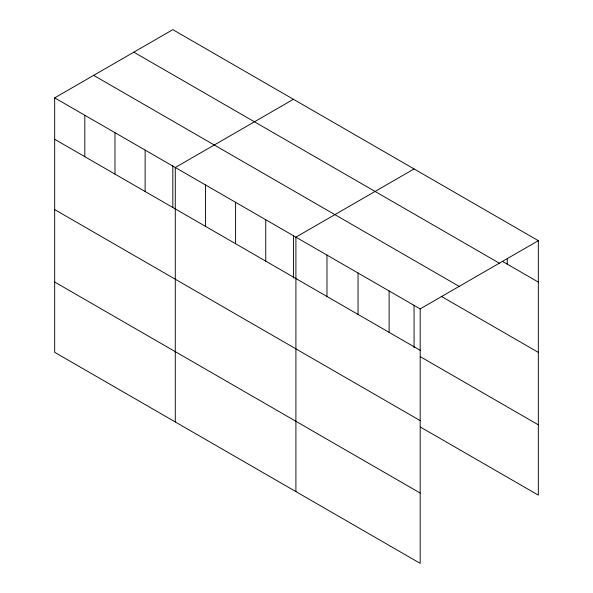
<?xml version="1.0" encoding="UTF-8"?>
<svg xmlns="http://www.w3.org/2000/svg" width="593" height="593" viewBox="0 0 593 593"><rect width="100%" height="100%" fill="white"/><g stroke="black" fill="none" stroke-linecap="round" stroke-linejoin="round"><path stroke-width="0.89" d="M54.667 97.867L420.178 308.894L420.178 563.35L54.667 352.324L54.667 97.867L172.822 29.65L538.333 240.676L538.333 495.133L420.43 427.064M293.439 99.29L175.283 167.5L175.283 421.964M414.062 168.931L295.907 237.141L295.907 491.597M420.178 308.894L538.333 240.676M502.486 261.387L538.333 282.083M133.825 52.162L499.343 263.188M93.657 75.355L459.175 286.382M441.148 296.278L538.333 352.39M54.667 139.273L420.178 350.3M420.43 356.756L538.333 424.833M54.667 209.581L420.178 420.607M54.667 282.016L420.178 493.042M507.267 258.63L507.267 264.152M414.062 305.091L414.062 347.646M389.112 290.955L389.112 332.362M358.046 273.017L358.046 314.423M326.973 255.079L326.973 296.485M293.439 235.451L293.439 278.006M265.753 219.736L265.753 261.142M235.599 202.324L235.599 243.73M205.445 184.912L205.445 226.318M172.822 165.81L172.822 207.461M145.129 150.096L145.129 191.502M114.975 132.684L114.975 174.09M84.821 115.272L84.821 156.685"/></g></svg>
